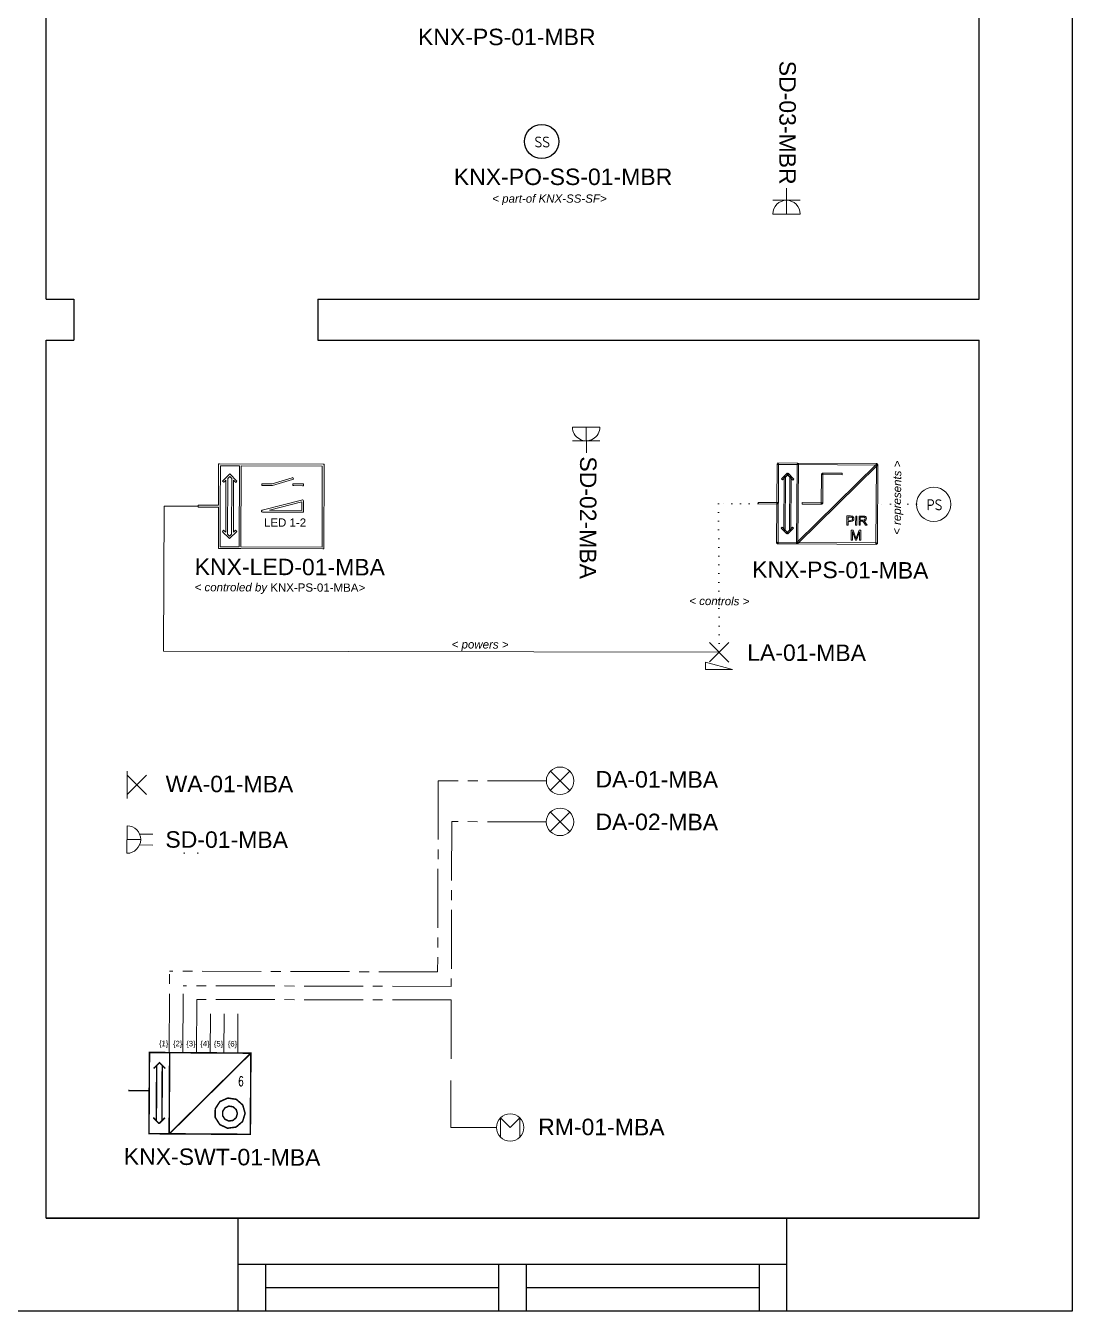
# Model space of a CAD drawing. Header units: millimetres. Extents: x 19292 to 34857, y 6929 to 26369.
# Drawn here: x 25517 to 29332, y 16329 to 21015 of the extents above; entities that cross this region are included whole.
import ezdxf
from ezdxf.enums import TextEntityAlignment as Align

# ---------------------------------------------------------------- set-up
doc = ezdxf.new("R2010")
doc.units = ezdxf.units.MM
doc.header["$LTSCALE"] = 10
doc.linetypes.add('AI-Linetype-20', pattern=[32.166085, 21.44411, -3.573992, 3.573992, -3.573992])
doc.linetypes.add('DOT2', pattern=[3.175, 0, -3.175])
for name, color, linetype in [('00-FP02-Walls', 7, 'Continuous'), ('00-FP02-Windows', 7, 'Continuous'), ('03-OG-MBR-Outlets_Schematic', 7, 'Continuous'), ('05-OG-MBA-Light_Schematic', 7, 'Continuous'), ('05-OG-MBA-Outlets_Schematic', 7, 'Continuous'), ('06-OG-MBA-Smart_Schematic', 7, 'Continuous'), ('07-OG-MBA-Misc_Schematic', 7, 'Continuous'), ('07-OG-MBR-Smart_Schematic', 7, 'Continuous')]:
    doc.layers.add(name, color=color, linetype=linetype)
doc.styles.add('ISO Proportional', font='isocp.shx')
doc.styles.add('SN0', font='ROMANS', dxfattribs={"width": 0.002083})
doc.styles.get("Standard").update_dxf_attribs({"font": 'Arial.ttf'})

msp = doc.modelspace()

# ---------------------------------------------------------------- linework, layer by layer
at = {"layer": '00-FP02-Walls', "color": 7}
for p, q in [((25592.2, 20019), (25592.2, 22389)), ((25592.2, 20019), (25692.2, 20019)), ((25692.2, 20019), (25692.2, 19869)), ((26582.2, 20019), (26582.2, 19869)), ((26582.2, 20019), (28992.2, 20019)), ((25592.2, 16669), (25592.2, 19869)), ((25592.2, 19869), (25692.2, 19869)), ((26582.2, 19869), (28992.2, 19869)), ((28992.2, 16669), (28992.2, 19869)), ((28992.2, 16669), (25592.2, 16669))]:
    msp.add_line(p, q, dxfattribs=at)
msp.add_lwpolyline([(22332.2, 26369), (23032.2, 26369), (27732.2, 26369), (29332.2, 26369), (29332.2, 25329), (29332.2, 22704), (29332.2, 19569), (29332.2, 18699), (29332.2, 16329), (27992.2, 16329), (20632.2, 16329), (19292.2, 16329), (19292.2, 26369), (20332.2, 26369)], close=True, dxfattribs=at)
for points in [[(28992.2, 20019), (28992.2, 22704), (28992.2, 25329), (28992.2, 26029), (27732.2, 26029), (25592.2, 26029)], [(25592.2, 16669), (27992.2, 16669), (28992.2, 16669), (28992.2, 18699), (28992.2, 19569), (28992.2, 19869)]]:
    msp.add_lwpolyline(points, dxfattribs=at)
at = {"layer": '00-FP02-Windows'}
for p, q in [((26292.2, 16329), (26292.2, 16669)), ((28292.2, 16669), (26292.2, 16669)), ((28292.2, 16329), (28292.2, 16669)), ((28292.2, 16499), (26292.2, 16499)), ((26392.2, 16329), (26392.2, 16499)), ((27242.2, 16329), (27242.2, 16499)), ((27342.2, 16329), (27342.2, 16499)), ((28192.2, 16329), (28192.2, 16499)), ((27242.2, 16414), (26392.2, 16414)), ((28192.2, 16414), (27342.2, 16414)), ((28292.2, 16329), (26292.2, 16329))]:
    msp.add_line(p, q, dxfattribs=at)
at = {"layer": '03-OG-MBR-Outlets_Schematic', "color": 7, "lineweight": 15}
for p, q in [((28290.5, 20329), (28290, 20423)), ((28240.5, 20379), (28340.5, 20379)), ((28240.5, 20329), (28340.5, 20329))]:
    msp.add_line(p, q, dxfattribs=at)
msp.add_arc((28290.5, 20329), 50, 0, 180, dxfattribs=at)
at = {"layer": '05-OG-MBA-Light_Schematic', "color": 7, "lineweight": 20}
for p, q in [((28009.7, 18696.1), (28080.6, 18766.6)), ((28009.9, 18766.8), (28080.4, 18695.8)), ((27995, 18695.1), (28093.9, 18668.8)), ((25887.2, 18298.5), (25886.9, 18198.5)), ((25957.8, 18283.6), (25886.9, 18213.1)), ((25887.1, 18283.8), (25957.6, 18212.9)), ((27500.5, 18298.2), (27429.6, 18227.7)), ((27429.8, 18298.5), (27500.3, 18227.5)), ((27500.4, 18148.2), (27429.4, 18077.7)), ((27429.7, 18148.5), (27500.2, 18077.5))]:
    msp.add_line(p, q, dxfattribs=at)
msp.add_lwpolyline([(28093.9, 18668.8), (27994.9, 18669.1), (27995, 18695.1)], dxfattribs=at)
for centre in [(27465.1, 18263), (27464.9, 18113)]:
    msp.add_circle(centre, 50, dxfattribs=at)
at = {"layer": '05-OG-MBA-Outlets_Schematic', "color": 7, "lineweight": 20}
for p, q in [((27610.3, 19552.4), (27510.3, 19552.2)), ((27560.3, 19552.3), (27561.1, 19458.4)), ((27610.4, 19502.4), (27510.4, 19502.2)), ((25886.5, 18098.5), (25886.2, 17998.5)), ((25936.4, 18048.3), (25886.4, 18048.5)), ((25932.2, 18068.5), (25980.9, 18068.3)), ((25932.4, 18028.9), (25980.8, 18028.7))]:
    msp.add_line(p, q, dxfattribs=at)
for centre, start, end in [((27560.3, 19552.3), 180.1328, 0.1328), ((25886.4, 18048.5), 269.815, 89.815)]:
    msp.add_arc(centre, 50, start, end, dxfattribs=at)
at = {"layer": '06-OG-MBA-Smart_Schematic', "color": 3, "linetype": 'AI-Linetype-20', "lineweight": 15}
for p, q in [((27021.1, 18263), (27018.8, 17566.1)), ((27415.1, 18263), (27021.1, 18263)), ((27070.6, 18114.1), (27068.6, 17513.2)), ((27414.9, 18113), (27070.6, 18114.1)), ((26094.7, 17996.8), (26094.7, 18001.6)), ((26144.7, 17996.6), (26144.7, 18001.3)), ((26040, 17272), (26041.9, 17569.2)), ((27018.8, 17566.1), (26041.9, 17569.2)), ((26090, 17271.7), (26091.6, 17515.9)), ((27068.6, 17513.2), (26091.6, 17515.9)), ((26140, 17271.4), (26141.3, 17465.7)), ((27068.5, 17463.8), (26141.3, 17465.7)), ((27068.5, 17463.8), (27067.7, 17220.6)), ((26190, 17271.1), (26190.9, 17413.8)), ((26240, 17270.7), (26240.9, 17413.5)), ((26290, 17270.4), (26290.9, 17413.2)), ((27067.5, 17170.6), (27067, 16999.6)), ((27067, 16999.6), (27233, 16999.1))]:
    msp.add_line(p, q, dxfattribs=at)
at = {"layer": '06-OG-MBA-Smart_Schematic', "color": 1, "linetype": 'Continuous', "lineweight": 15}
for points in [[(26020.1, 18734.9), (26021.8, 19263.7)], [(26021.8, 19263.7), (26145.6, 19263.5)], [(26019.1, 18734.9), (28045.1, 18731.3)]]:
    msp.add_lwpolyline(points, dxfattribs=at)
at = {"layer": '06-OG-MBA-Smart_Schematic', "color": 7, "linetype": 'DOT2', "lineweight": 15}
for points in [[(28186.7, 19271.9), (28042.7, 19272.9)], [(28042.7, 19272.9), (28045.1, 18731.3)], [(28764.6, 19270.9), (28619.8, 19271.8)]]:
    msp.add_lwpolyline(points, dxfattribs=at)
at = {"layer": '06-OG-MBA-Smart_Schematic', "color": 7, "linetype": 'Continuous', "lineweight": 15, "const_width": 5.48}
for points in [[(25968.4, 17272.5), (26042, 17272), (26040.1, 16976), (25966.5, 16976.5), (25968.4, 17272.5)], [(26042, 17272), (26338, 17270.1), (26336.1, 16974.1), (26040.1, 16976), (26042, 17272)], [(26338, 17270.1), (26040.9, 16976)], [(26005, 17235.5), (25983.7, 17214.5), (26005, 17235.5), (26026, 17214.2), (26005, 17235.5)], [(25994.7, 17225.3), (25993.4, 17024.1)], [(26015.1, 17225.2), (26013.8, 17024)], [(25891.6, 17133.6), (25966.7, 17133.1)], [(26317, 17050.9), (26308.4, 17081.1), (26284.9, 17101.7), (26253.9, 17106.4), (26225.3, 17093.6), (26208.2, 17067.4), (26207.9, 17036.1), (26224.7, 17009.6), (26253.1, 16996.4), (26284.1, 17000.6), (26307.9, 17020.9), (26317, 17050.9), (26317, 17050.9)], [(26288.8, 17049.6), (26284.6, 17064.4), (26273, 17074.6), (26257.7, 17076.9), (26243.6, 17070.6), (26235.2, 17057.7), (26235, 17042.3), (26243.3, 17029.2), (26257.3, 17022.7), (26272.6, 17024.8), (26284.3, 17034.8), (26288.8, 17049.6), (26288.8, 17049.6)], [(26003.5, 17013.1), (25982.5, 17035.1)], [(26024.8, 17034.9), (26003.5, 17013.1)]]:
    msp.add_lwpolyline(points, dxfattribs=at)
at = {"layer": '06-OG-MBA-Smart_Schematic', "color": 7, "lineweight": 15}
msp.add_circle((28827.1, 19270.9), 62.5, dxfattribs=at)
for points, knots in [([(26301.9, 19109.4), (26301.9, 19109.4), (26295.4, 19109.4), (26295.4, 19109.4), (26295.4, 19109.4), (26295.4, 19109.4), (26222.8, 19109.6), (26222.8, 19109.6), (26222.8, 19109.6), (26222.8, 19109.6), (26219.5, 19109.6), (26219.5, 19109.6), (26219.5, 19109.6), (26219.5, 19109.6), (26219.6, 19112.9), (26219.6, 19112.9), (26219.6, 19112.9), (26219.6, 19112.9), (26220, 19260.6), (26220, 19260.6), (26220, 19260.6), (26220, 19260.6), (26148.9, 19260.8), (26148.9, 19260.8), (26148.9, 19260.8), (26148.9, 19260.8), (26145.6, 19260.9), (26145.6, 19260.9), (26145.6, 19260.9), (26145.6, 19260.9), (26145.6, 19267.4), (26145.6, 19267.4), (26145.6, 19267.4), (26145.6, 19267.4), (26148.9, 19267.4), (26148.9, 19267.4), (26148.9, 19267.4), (26148.9, 19267.4), (26220.1, 19267.2), (26220.1, 19267.2), (26220.1, 19267.2), (26220.1, 19267.2), (26220.5, 19414.9), (26220.5, 19414.9), (26220.5, 19414.9), (26220.5, 19414.9), (26220.5, 19418.1), (26220.5, 19418.1), (26220.5, 19418.1), (26220.5, 19418.1), (26223.8, 19418.1), (26223.8, 19418.1), (26223.8, 19418.1), (26223.8, 19418.1), (26601.7, 19416.9), (26601.7, 19416.9), (26601.7, 19416.9), (26601.7, 19416.9), (26604.9, 19416.9), (26604.9, 19416.9), (26604.9, 19416.9), (26604.9, 19416.9), (26604.9, 19413.6), (26604.9, 19413.6), (26604.9, 19413.6), (26604.9, 19413.6), (26603.9, 19111.7), (26603.9, 19111.7), (26603.9, 19111.7), (26603.9, 19111.7), (26603.9, 19108.4), (26603.9, 19108.4), (26603.9, 19108.4), (26603.9, 19108.4), (26600.7, 19108.4), (26600.7, 19108.4), (26600.7, 19108.4), (26600.7, 19108.4), (26301.9, 19109.4), (26301.9, 19109.4)], [0, 0, 0, 0, 0.047619, 0.047619, 0.047619, 0.047619, 0.095238, 0.095238, 0.095238, 0.095238, 0.142857, 0.142857, 0.142857, 0.142857, 0.190476, 0.190476, 0.190476, 0.190476, 0.238095, 0.238095, 0.238095, 0.238095, 0.285714, 0.285714, 0.285714, 0.285714, 0.333333, 0.333333, 0.333333, 0.333333, 0.380952, 0.380952, 0.380952, 0.380952, 0.428571, 0.428571, 0.428571, 0.428571, 0.47619, 0.47619, 0.47619, 0.47619, 0.52381, 0.52381, 0.52381, 0.52381, 0.571429, 0.571429, 0.571429, 0.571429, 0.619048, 0.619048, 0.619048, 0.619048, 0.666667, 0.666667, 0.666667, 0.666667, 0.714286, 0.714286, 0.714286, 0.714286, 0.761905, 0.761905, 0.761905, 0.761905, 0.809524, 0.809524, 0.809524, 0.809524, 0.857143, 0.857143, 0.857143, 0.857143, 0.904762, 0.904762, 0.904762, 0.904762, 1, 1, 1, 1]), ([(26295.4, 19115.9), (26295.4, 19115.9), (26296.4, 19411.4), (26296.4, 19411.4), (26296.4, 19411.4), (26296.4, 19411.4), (26227.1, 19411.6), (26227.1, 19411.6), (26227.1, 19411.6), (26227.1, 19411.6), (26226.6, 19267.1), (26226.6, 19267.1), (26226.6, 19267.1), (26226.6, 19267.1), (26226.6, 19260.6), (26226.6, 19260.6), (26226.6, 19260.6), (26226.6, 19260.6), (26226.1, 19116.1), (26226.1, 19116.1), (26226.1, 19116.1), (26226.1, 19116.1), (26295.4, 19115.9), (26295.4, 19115.9)], [0, 0, 0, 0, 0.142857, 0.142857, 0.142857, 0.142857, 0.285714, 0.285714, 0.285714, 0.285714, 0.428571, 0.428571, 0.428571, 0.428571, 0.571429, 0.571429, 0.571429, 0.571429, 0.714286, 0.714286, 0.714286, 0.714286, 1, 1, 1, 1]), ([(26302.9, 19411.3), (26302.9, 19411.3), (26302, 19115.9), (26302, 19115.9), (26302, 19115.9), (26302, 19115.9), (26597.4, 19114.9), (26597.4, 19114.9), (26597.4, 19114.9), (26597.4, 19114.9), (26598.4, 19410.4), (26598.4, 19410.4), (26598.4, 19410.4), (26598.4, 19410.4), (26302.9, 19411.3), (26302.9, 19411.3)], [0, 0, 0, 0, 0.2, 0.2, 0.2, 0.2, 0.4, 0.4, 0.4, 0.4, 0.6, 0.6, 0.6, 0.6, 1, 1, 1, 1]), ([(26246.4, 19169), (26246.4, 19169), (26247, 19358.6), (26247, 19358.6), (26247, 19358.6), (26247, 19358.6), (26241.6, 19353.2), (26241.6, 19353.2), (26241.6, 19353.2), (26241.6, 19353.2), (26239.3, 19350.9), (26239.3, 19350.9), (26239.3, 19350.9), (26239.3, 19350.9), (26234.7, 19355.6), (26234.7, 19355.6), (26234.7, 19355.6), (26234.7, 19355.6), (26237, 19357.9), (26237, 19357.9), (26237, 19357.9), (26237, 19357.9), (26258.6, 19379.4), (26258.6, 19379.4), (26258.6, 19379.4), (26258.6, 19379.4), (26260.9, 19381.7), (26260.9, 19381.7), (26260.9, 19381.7), (26260.9, 19381.7), (26261.1, 19381.6), (26261.1, 19381.6), (26261.1, 19381.6), (26261.1, 19381.6), (26261.2, 19381.7), (26261.2, 19381.7), (26261.2, 19381.7), (26261.2, 19381.7), (26263.5, 19379.3), (26263.5, 19379.3), (26263.5, 19379.3), (26263.5, 19379.3), (26285, 19357.7), (26285, 19357.7), (26285, 19357.7), (26285, 19357.7), (26287.3, 19355.4), (26287.3, 19355.4), (26287.3, 19355.4), (26287.3, 19355.4), (26282.6, 19350.8), (26282.6, 19350.8), (26282.6, 19350.8), (26282.6, 19350.8), (26280.3, 19353.1), (26280.3, 19353.1), (26280.3, 19353.1), (26280.3, 19353.1), (26275, 19358.5), (26275, 19358.5), (26275, 19358.5), (26275, 19358.5), (26274.4, 19168.9), (26274.4, 19168.9), (26274.4, 19168.9), (26274.4, 19168.9), (26279.7, 19174.3), (26279.7, 19174.3), (26279.7, 19174.3), (26279.7, 19174.3), (26282.1, 19176.6), (26282.1, 19176.6), (26282.1, 19176.6), (26282.1, 19176.6), (26286.7, 19171.9), (26286.7, 19171.9), (26286.7, 19171.9), (26286.7, 19171.9), (26284.4, 19169.6), (26284.4, 19169.6), (26284.4, 19169.6), (26284.4, 19169.6), (26262.7, 19148.1), (26262.7, 19148.1), (26262.7, 19148.1), (26262.7, 19148.1), (26260.4, 19145.8), (26260.4, 19145.8), (26260.4, 19145.8), (26260.4, 19145.8), (26260.3, 19145.9), (26260.3, 19145.9), (26260.3, 19145.9), (26260.3, 19145.9), (26260.2, 19145.8), (26260.2, 19145.8), (26260.2, 19145.8), (26260.2, 19145.8), (26257.9, 19148.2), (26257.9, 19148.2), (26257.9, 19148.2), (26257.9, 19148.2), (26236.4, 19169.8), (26236.4, 19169.8), (26236.4, 19169.8), (26236.4, 19169.8), (26234.1, 19172.1), (26234.1, 19172.1), (26234.1, 19172.1), (26234.1, 19172.1), (26238.7, 19176.7), (26238.7, 19176.7), (26238.7, 19176.7), (26238.7, 19176.7), (26241, 19174.4), (26241, 19174.4), (26241, 19174.4), (26241, 19174.4), (26246.4, 19169), (26246.4, 19169)], [0, 0, 0, 0, 0.032258, 0.032258, 0.032258, 0.032258, 0.064516, 0.064516, 0.064516, 0.064516, 0.096774, 0.096774, 0.096774, 0.096774, 0.129032, 0.129032, 0.129032, 0.129032, 0.16129, 0.16129, 0.16129, 0.16129, 0.193548, 0.193548, 0.193548, 0.193548, 0.225806, 0.225806, 0.225806, 0.225806, 0.258065, 0.258065, 0.258065, 0.258065, 0.290323, 0.290323, 0.290323, 0.290323, 0.322581, 0.322581, 0.322581, 0.322581, 0.354839, 0.354839, 0.354839, 0.354839, 0.387097, 0.387097, 0.387097, 0.387097, 0.419355, 0.419355, 0.419355, 0.419355, 0.451613, 0.451613, 0.451613, 0.451613, 0.483871, 0.483871, 0.483871, 0.483871, 0.516129, 0.516129, 0.516129, 0.516129, 0.548387, 0.548387, 0.548387, 0.548387, 0.580645, 0.580645, 0.580645, 0.580645, 0.612903, 0.612903, 0.612903, 0.612903, 0.645161, 0.645161, 0.645161, 0.645161, 0.677419, 0.677419, 0.677419, 0.677419, 0.709677, 0.709677, 0.709677, 0.709677, 0.741935, 0.741935, 0.741935, 0.741935, 0.774194, 0.774194, 0.774194, 0.774194, 0.806452, 0.806452, 0.806452, 0.806452, 0.83871, 0.83871, 0.83871, 0.83871, 0.870968, 0.870968, 0.870968, 0.870968, 0.903226, 0.903226, 0.903226, 0.903226, 0.935484, 0.935484, 0.935484, 0.935484, 1, 1, 1, 1]), ([(26253.5, 19365.1), (26253.5, 19365.1), (26253.5, 19362.5), (26253.5, 19362.5), (26253.5, 19362.5), (26253.5, 19362.5), (26252.9, 19163.6), (26252.9, 19163.6), (26252.9, 19163.6), (26252.9, 19163.6), (26252.9, 19162.5), (26252.9, 19162.5), (26252.9, 19162.5), (26252.9, 19162.5), (26260.3, 19155), (26260.3, 19155), (26260.3, 19155), (26260.3, 19155), (26267.8, 19162.4), (26267.8, 19162.4), (26267.8, 19162.4), (26267.8, 19162.4), (26267.8, 19163.5), (26267.8, 19163.5), (26267.8, 19163.5), (26267.8, 19163.5), (26268.5, 19362.4), (26268.5, 19362.4), (26268.5, 19362.4), (26268.5, 19362.4), (26268.5, 19365), (26268.5, 19365), (26268.5, 19365), (26268.5, 19365), (26261, 19372.5), (26261, 19372.5), (26261, 19372.5), (26261, 19372.5), (26253.5, 19365.1), (26253.5, 19365.1)], [0, 0, 0, 0, 0.090909, 0.090909, 0.090909, 0.090909, 0.181818, 0.181818, 0.181818, 0.181818, 0.272727, 0.272727, 0.272727, 0.272727, 0.363636, 0.363636, 0.363636, 0.363636, 0.454545, 0.454545, 0.454545, 0.454545, 0.545455, 0.545455, 0.545455, 0.545455, 0.636364, 0.636364, 0.636364, 0.636364, 0.727273, 0.727273, 0.727273, 0.727273, 0.818182, 0.818182, 0.818182, 0.818182, 1, 1, 1, 1]), ([(26380.9, 19339.2), (26380.9, 19339.2), (26377.6, 19339.2), (26377.6, 19339.2), (26377.6, 19339.2), (26377.6, 19339.2), (26377.7, 19345.8), (26377.7, 19345.8), (26377.7, 19345.8), (26377.7, 19345.8), (26380.9, 19345.7), (26380.9, 19345.7), (26380.9, 19345.7), (26380.9, 19345.7), (26416, 19345.6), (26416, 19345.6), (26416, 19345.6), (26416, 19345.6), (26488.2, 19367.2), (26488.2, 19367.2), (26488.2, 19367.2), (26488.2, 19367.2), (26491.3, 19368.2), (26491.3, 19368.2), (26491.3, 19368.2), (26491.3, 19368.2), (26493.2, 19361.9), (26493.2, 19361.9), (26493.2, 19361.9), (26493.2, 19361.9), (26490.1, 19361), (26490.1, 19361), (26490.1, 19361), (26490.1, 19361), (26417.4, 19339.2), (26417.4, 19339.2), (26417.4, 19339.2), (26417.4, 19339.2), (26416.9, 19339.1), (26416.9, 19339.1), (26416.9, 19339.1), (26416.9, 19339.1), (26416.5, 19339.1), (26416.5, 19339.1), (26416.5, 19339.1), (26416.5, 19339.1), (26380.9, 19339.2), (26380.9, 19339.2)], [0, 0, 0, 0, 0.076923, 0.076923, 0.076923, 0.076923, 0.153846, 0.153846, 0.153846, 0.153846, 0.230769, 0.230769, 0.230769, 0.230769, 0.307692, 0.307692, 0.307692, 0.307692, 0.384615, 0.384615, 0.384615, 0.384615, 0.461538, 0.461538, 0.461538, 0.461538, 0.538462, 0.538462, 0.538462, 0.538462, 0.615385, 0.615385, 0.615385, 0.615385, 0.692308, 0.692308, 0.692308, 0.692308, 0.769231, 0.769231, 0.769231, 0.769231, 0.846154, 0.846154, 0.846154, 0.846154, 1, 1, 1, 1]), ([(26494, 19338.8), (26494, 19338.8), (26490.7, 19338.9), (26490.7, 19338.9), (26490.7, 19338.9), (26490.7, 19338.9), (26490.7, 19345.4), (26490.7, 19345.4), (26490.7, 19345.4), (26490.7, 19345.4), (26494, 19345.4), (26494, 19345.4), (26494, 19345.4), (26494, 19345.4), (26526.8, 19345.3), (26526.8, 19345.3), (26526.8, 19345.3), (26526.8, 19345.3), (26530, 19345.3), (26530, 19345.3), (26530, 19345.3), (26530, 19345.3), (26530, 19338.7), (26530, 19338.7), (26530, 19338.7), (26530, 19338.7), (26526.7, 19338.7), (26526.7, 19338.7), (26526.7, 19338.7), (26526.7, 19338.7), (26494, 19338.8), (26494, 19338.8)], [0, 0, 0, 0, 0.111111, 0.111111, 0.111111, 0.111111, 0.222222, 0.222222, 0.222222, 0.222222, 0.333333, 0.333333, 0.333333, 0.333333, 0.444444, 0.444444, 0.444444, 0.444444, 0.555556, 0.555556, 0.555556, 0.555556, 0.666667, 0.666667, 0.666667, 0.666667, 0.777778, 0.777778, 0.777778, 0.777778, 1, 1, 1, 1]), ([(26523.1, 19286.2), (26523.1, 19286.2), (26525.1, 19286.7), (26525.1, 19286.7), (26525.1, 19286.7), (26525.5, 19286.9), (26526, 19287.1), (26526.6, 19287.1), (26526.6, 19287.1), (26528.4, 19287), (26529.8, 19285.6), (26529.8, 19283.8), (26529.8, 19283.8), (26529.8, 19283.8), (26529.7, 19248.4), (26529.7, 19248.4), (26529.7, 19248.4), (26529.7, 19248.4), (26529.7, 19241.9), (26529.7, 19241.9), (26529.7, 19241.9), (26529.7, 19241.9), (26526.4, 19241.9), (26526.4, 19241.9), (26526.4, 19241.9), (26526.4, 19241.9), (26380.1, 19242.3), (26380.1, 19242.3), (26380.1, 19242.3), (26380.1, 19242.3), (26380.1, 19242.3), (26380.1, 19242.3), (26380.1, 19242.3), (26378.6, 19242.3), (26377.3, 19243.3), (26376.9, 19244.8), (26376.9, 19244.8), (26376.5, 19246.5), (26377.5, 19248.3), (26379.3, 19248.8), (26379.3, 19248.8), (26379.3, 19248.8), (26523.1, 19286.2), (26523.1, 19286.2)], [0, 0, 0, 0, 0.083333, 0.083333, 0.083333, 0.083333, 0.166667, 0.166667, 0.166667, 0.166667, 0.25, 0.25, 0.25, 0.25, 0.333333, 0.333333, 0.333333, 0.333333, 0.416667, 0.416667, 0.416667, 0.416667, 0.5, 0.5, 0.5, 0.5, 0.583333, 0.583333, 0.583333, 0.583333, 0.666667, 0.666667, 0.666667, 0.666667, 0.75, 0.75, 0.75, 0.75, 0.833333, 0.833333, 0.833333, 0.833333, 1, 1, 1, 1]), ([(26523.3, 19279.5), (26523.3, 19279.5), (26405.3, 19248.8), (26405.3, 19248.8), (26405.3, 19248.8), (26405.3, 19248.8), (26523.2, 19248.4), (26523.2, 19248.4), (26523.2, 19248.4), (26523.2, 19248.4), (26523.3, 19279.5), (26523.3, 19279.5)], [0, 0, 0, 0, 0.25, 0.25, 0.25, 0.25, 0.5, 0.5, 0.5, 0.5, 1, 1, 1, 1])]:
    msp.add_open_spline(points, degree=3, knots=knots, dxfattribs=at)
at = {"layer": '06-OG-MBA-Smart_Schematic', "color": 7, "linetype": 'Continuous', "lineweight": 15}
for points, knots in [([(28259.6, 19129.5), (28259.6, 19129.5), (28254.2, 19129.6), (28254.2, 19129.6), (28254.2, 19129.6), (28254.2, 19129.6), (28256.1, 19418.8), (28256.1, 19418.8), (28256.1, 19418.8), (28256.1, 19418.8), (28261.5, 19418.8), (28261.5, 19418.8), (28261.5, 19418.8), (28261.5, 19418.8), (28259.6, 19129.5), (28259.6, 19129.5)], [0, 0, 0, 0, 0.2, 0.2, 0.2, 0.2, 0.4, 0.4, 0.4, 0.4, 0.6, 0.6, 0.6, 0.6, 1, 1, 1, 1]), ([(28258.8, 19416.1), (28258.8, 19416.1), (28258.8, 19421.5), (28258.8, 19421.5), (28258.8, 19421.5), (28258.8, 19421.5), (28331.5, 19421), (28331.5, 19421), (28331.5, 19421), (28331.5, 19421), (28331.5, 19415.7), (28331.5, 19415.7), (28331.5, 19415.7), (28331.5, 19415.7), (28258.8, 19416.1), (28258.8, 19416.1)], [0, 0, 0, 0, 0.2, 0.2, 0.2, 0.2, 0.4, 0.4, 0.4, 0.4, 0.6, 0.6, 0.6, 0.6, 1, 1, 1, 1]), ([(28332.3, 19129), (28332.3, 19129), (28326.9, 19129.1), (28326.9, 19129.1), (28326.9, 19129.1), (28326.9, 19129.1), (28328.8, 19418.3), (28328.8, 19418.3), (28328.8, 19418.3), (28328.8, 19418.3), (28334.2, 19418.3), (28334.2, 19418.3), (28334.2, 19418.3), (28334.2, 19418.3), (28332.3, 19129), (28332.3, 19129)], [0, 0, 0, 0, 0.2, 0.2, 0.2, 0.2, 0.4, 0.4, 0.4, 0.4, 0.6, 0.6, 0.6, 0.6, 1, 1, 1, 1]), ([(28328.8, 19418.3), (28328.8, 19418.3), (28334.2, 19418.3), (28334.2, 19418.3), (28334.2, 19418.3), (28334.2, 19418.3), (28332.3, 19129), (28332.3, 19129), (28332.3, 19129), (28332.3, 19129), (28326.9, 19129.1), (28326.9, 19129.1), (28326.9, 19129.1), (28326.9, 19129.1), (28328.8, 19418.3), (28328.8, 19418.3)], [0, 0, 0, 0, 0.2, 0.2, 0.2, 0.2, 0.4, 0.4, 0.4, 0.4, 0.6, 0.6, 0.6, 0.6, 1, 1, 1, 1]), ([(28618.1, 19417.6), (28618.1, 19417.6), (28621.9, 19413.8), (28621.9, 19413.8), (28621.9, 19413.8), (28621.9, 19413.8), (28333.1, 19129.4), (28333.1, 19129.4), (28333.1, 19129.4), (28333.1, 19129.4), (28329.3, 19133.3), (28329.3, 19133.3), (28329.3, 19133.3), (28329.3, 19133.3), (28618.1, 19417.6), (28618.1, 19417.6)], [0, 0, 0, 0, 0.2, 0.2, 0.2, 0.2, 0.4, 0.4, 0.4, 0.4, 0.6, 0.6, 0.6, 0.6, 1, 1, 1, 1]), ([(28331.5, 19415.7), (28331.5, 19415.7), (28331.5, 19421), (28331.5, 19421), (28331.5, 19421), (28331.5, 19421), (28620.8, 19419.1), (28620.8, 19419.1), (28620.8, 19419.1), (28620.8, 19419.1), (28620.7, 19413.8), (28620.7, 19413.8), (28620.7, 19413.8), (28620.7, 19413.8), (28331.5, 19415.7), (28331.5, 19415.7)], [0, 0, 0, 0, 0.2, 0.2, 0.2, 0.2, 0.4, 0.4, 0.4, 0.4, 0.6, 0.6, 0.6, 0.6, 1, 1, 1, 1]), ([(28618.1, 19416.5), (28618.1, 19416.5), (28623.4, 19416.4), (28623.4, 19416.4), (28623.4, 19416.4), (28623.4, 19416.4), (28621.6, 19127.2), (28621.6, 19127.2), (28621.6, 19127.2), (28621.6, 19127.2), (28616.2, 19127.2), (28616.2, 19127.2), (28616.2, 19127.2), (28616.2, 19127.2), (28618.1, 19416.5), (28618.1, 19416.5)], [0, 0, 0, 0, 0.2, 0.2, 0.2, 0.2, 0.4, 0.4, 0.4, 0.4, 0.6, 0.6, 0.6, 0.6, 1, 1, 1, 1]), ([(28275.6, 19359.4), (28275.6, 19359.4), (28271.8, 19363.2), (28271.8, 19363.2), (28271.8, 19363.2), (28271.8, 19363.2), (28292.6, 19384.5), (28292.6, 19384.5), (28292.6, 19384.5), (28292.6, 19384.5), (28296.4, 19380.7), (28296.4, 19380.7), (28296.4, 19380.7), (28296.4, 19380.7), (28275.6, 19359.4), (28275.6, 19359.4)], [0, 0, 0, 0, 0.2, 0.2, 0.2, 0.2, 0.4, 0.4, 0.4, 0.4, 0.6, 0.6, 0.6, 0.6, 1, 1, 1, 1]), ([(28292.6, 19383.7), (28292.6, 19383.7), (28296.4, 19379.9), (28296.4, 19379.9), (28296.4, 19379.9), (28296.4, 19379.9), (28275.6, 19359.4), (28275.6, 19359.4), (28275.6, 19359.4), (28275.6, 19359.4), (28271.8, 19363.2), (28271.8, 19363.2), (28271.8, 19363.2), (28271.8, 19363.2), (28292.6, 19383.7), (28292.6, 19383.7)], [0, 0, 0, 0, 0.2, 0.2, 0.2, 0.2, 0.4, 0.4, 0.4, 0.4, 0.6, 0.6, 0.6, 0.6, 1, 1, 1, 1]), ([(28281.8, 19372), (28281.8, 19372), (28287.2, 19371.9), (28287.2, 19371.9), (28287.2, 19371.9), (28287.2, 19371.9), (28285.9, 19175.3), (28285.9, 19175.3), (28285.9, 19175.3), (28285.9, 19175.3), (28280.6, 19175.3), (28280.6, 19175.3), (28280.6, 19175.3), (28280.6, 19175.3), (28281.8, 19372), (28281.8, 19372)], [0, 0, 0, 0, 0.2, 0.2, 0.2, 0.2, 0.4, 0.4, 0.4, 0.4, 0.6, 0.6, 0.6, 0.6, 1, 1, 1, 1]), ([(28292.6, 19380.7), (28292.6, 19380.7), (28296.4, 19384.5), (28296.4, 19384.5), (28296.4, 19384.5), (28296.4, 19384.5), (28317.7, 19362.9), (28317.7, 19362.9), (28317.7, 19362.9), (28317.7, 19362.9), (28313.9, 19359.2), (28313.9, 19359.2), (28313.9, 19359.2), (28313.9, 19359.2), (28292.6, 19380.7), (28292.6, 19380.7)], [0, 0, 0, 0, 0.2, 0.2, 0.2, 0.2, 0.4, 0.4, 0.4, 0.4, 0.6, 0.6, 0.6, 0.6, 1, 1, 1, 1]), ([(28317.7, 19363), (28317.7, 19363), (28313.9, 19359.1), (28313.9, 19359.1), (28313.9, 19359.1), (28313.9, 19359.1), (28292.7, 19379.9), (28292.7, 19379.9), (28292.7, 19379.9), (28292.7, 19379.9), (28296.4, 19383.8), (28296.4, 19383.8), (28296.4, 19383.8), (28296.4, 19383.8), (28317.7, 19363), (28317.7, 19363)], [0, 0, 0, 0, 0.2, 0.2, 0.2, 0.2, 0.4, 0.4, 0.4, 0.4, 0.6, 0.6, 0.6, 0.6, 1, 1, 1, 1]), ([(28302.5, 19371.8), (28302.5, 19371.8), (28307.9, 19371.8), (28307.9, 19371.8), (28307.9, 19371.8), (28307.9, 19371.8), (28306.6, 19175.1), (28306.6, 19175.1), (28306.6, 19175.1), (28306.6, 19175.1), (28301.2, 19175.2), (28301.2, 19175.2), (28301.2, 19175.2), (28301.2, 19175.2), (28302.5, 19371.8), (28302.5, 19371.8)], [0, 0, 0, 0, 0.2, 0.2, 0.2, 0.2, 0.4, 0.4, 0.4, 0.4, 0.6, 0.6, 0.6, 0.6, 1, 1, 1, 1]), ([(28422.8, 19273.9), (28422.8, 19273.9), (28417.4, 19273.9), (28417.4, 19273.9), (28417.4, 19273.9), (28417.4, 19273.9), (28418.1, 19381.8), (28418.1, 19381.8), (28418.1, 19381.8), (28418.1, 19381.8), (28423.5, 19381.8), (28423.5, 19381.8), (28423.5, 19381.8), (28423.5, 19381.8), (28422.8, 19273.9), (28422.8, 19273.9)], [0, 0, 0, 0, 0.2, 0.2, 0.2, 0.2, 0.4, 0.4, 0.4, 0.4, 0.6, 0.6, 0.6, 0.6, 1, 1, 1, 1]), ([(28420.8, 19379.1), (28420.8, 19379.1), (28420.8, 19384.5), (28420.8, 19384.5), (28420.8, 19384.5), (28420.8, 19384.5), (28493.5, 19384), (28493.5, 19384), (28493.5, 19384), (28493.5, 19384), (28493.5, 19378.6), (28493.5, 19378.6), (28493.5, 19378.6), (28493.5, 19378.6), (28420.8, 19379.1), (28420.8, 19379.1)], [0, 0, 0, 0, 0.2, 0.2, 0.2, 0.2, 0.4, 0.4, 0.4, 0.4, 0.6, 0.6, 0.6, 0.6, 1, 1, 1, 1]), ([(28186.7, 19271.9), (28186.7, 19271.9), (28186.7, 19277.3), (28186.7, 19277.3), (28186.7, 19277.3), (28186.7, 19277.3), (28258.6, 19276.8), (28258.6, 19276.8), (28258.6, 19276.8), (28258.6, 19276.8), (28258.6, 19271.5), (28258.6, 19271.5), (28258.6, 19271.5), (28258.6, 19271.5), (28186.7, 19271.9), (28186.7, 19271.9)], [0, 0, 0, 0, 0.2, 0.2, 0.2, 0.2, 0.4, 0.4, 0.4, 0.4, 0.6, 0.6, 0.6, 0.6, 1, 1, 1, 1]), ([(28348.2, 19271.7), (28348.2, 19271.7), (28348.2, 19277), (28348.2, 19277), (28348.2, 19277), (28348.2, 19277), (28420.1, 19276.6), (28420.1, 19276.6), (28420.1, 19276.6), (28420.1, 19276.6), (28420.1, 19271.2), (28420.1, 19271.2), (28420.1, 19271.2), (28420.1, 19271.2), (28348.2, 19271.7), (28348.2, 19271.7)], [0, 0, 0, 0, 0.2, 0.2, 0.2, 0.2, 0.4, 0.4, 0.4, 0.4, 0.6, 0.6, 0.6, 0.6, 1, 1, 1, 1]), ([(28510.5, 19194.9), (28510.5, 19194.9), (28510.7, 19228.3), (28510.7, 19228.3), (28510.7, 19228.3), (28510.7, 19228.3), (28523.4, 19228.3), (28523.4, 19228.3), (28523.4, 19228.3), (28525.6, 19228.2), (28527.3, 19228.1), (28528.4, 19227.9), (28528.4, 19227.9), (28530.1, 19227.6), (28531.5, 19227.1), (28532.6, 19226.3), (28532.6, 19226.3), (28533.7, 19225.5), (28534.6, 19224.4), (28535.2, 19223.1), (28535.2, 19223.1), (28535.9, 19221.7), (28536.2, 19220.2), (28536.2, 19218.5), (28536.2, 19218.5), (28536.2, 19215.6), (28535.3, 19213.2), (28533.5, 19211.3), (28533.5, 19211.3), (28531.6, 19209.3), (28528.3, 19208.4), (28523.6, 19208.4), (28523.6, 19208.4), (28523.6, 19208.4), (28515, 19208.4), (28515, 19208.4), (28515, 19208.4), (28515, 19208.4), (28514.9, 19194.8), (28514.9, 19194.8), (28514.9, 19194.8), (28514.9, 19194.8), (28510.5, 19194.9), (28510.5, 19194.9)], [0, 0, 0, 0, 0.083333, 0.083333, 0.083333, 0.083333, 0.166667, 0.166667, 0.166667, 0.166667, 0.25, 0.25, 0.25, 0.25, 0.333333, 0.333333, 0.333333, 0.333333, 0.416667, 0.416667, 0.416667, 0.416667, 0.5, 0.5, 0.5, 0.5, 0.583333, 0.583333, 0.583333, 0.583333, 0.666667, 0.666667, 0.666667, 0.666667, 0.75, 0.75, 0.75, 0.75, 0.833333, 0.833333, 0.833333, 0.833333, 1, 1, 1, 1]), ([(28515.1, 19212.4), (28515.1, 19212.4), (28523.7, 19212.3), (28523.7, 19212.3), (28523.7, 19212.3), (28526.6, 19212.3), (28528.6, 19212.8), (28529.8, 19213.9), (28529.8, 19213.9), (28531, 19215), (28531.6, 19216.4), (28531.6, 19218.4), (28531.6, 19218.4), (28531.7, 19219.8), (28531.3, 19221), (28530.6, 19222), (28530.6, 19222), (28529.9, 19223), (28529, 19223.7), (28527.8, 19224), (28527.8, 19224), (28527.1, 19224.2), (28525.7, 19224.3), (28523.7, 19224.3), (28523.7, 19224.3), (28523.7, 19224.3), (28515.1, 19224.4), (28515.1, 19224.4), (28515.1, 19224.4), (28515.1, 19224.4), (28515.1, 19212.4), (28515.1, 19212.4)], [0, 0, 0, 0, 0.111111, 0.111111, 0.111111, 0.111111, 0.222222, 0.222222, 0.222222, 0.222222, 0.333333, 0.333333, 0.333333, 0.333333, 0.444444, 0.444444, 0.444444, 0.444444, 0.555556, 0.555556, 0.555556, 0.555556, 0.666667, 0.666667, 0.666667, 0.666667, 0.777778, 0.777778, 0.777778, 0.777778, 1, 1, 1, 1]), ([(28542.5, 19194.7), (28542.5, 19194.7), (28542.7, 19228.1), (28542.7, 19228.1), (28542.7, 19228.1), (28542.7, 19228.1), (28547.1, 19228.1), (28547.1, 19228.1), (28547.1, 19228.1), (28547.1, 19228.1), (28546.9, 19194.6), (28546.9, 19194.6), (28546.9, 19194.6), (28546.9, 19194.6), (28542.5, 19194.7), (28542.5, 19194.7)], [0, 0, 0, 0, 0.2, 0.2, 0.2, 0.2, 0.4, 0.4, 0.4, 0.4, 0.6, 0.6, 0.6, 0.6, 1, 1, 1, 1]), ([(28554.8, 19194.6), (28554.8, 19194.6), (28555, 19228), (28555, 19228), (28555, 19228), (28555, 19228), (28569.8, 19228), (28569.8, 19228), (28569.8, 19228), (28572.8, 19227.9), (28575.1, 19227.6), (28576.6, 19227), (28576.6, 19227), (28578.2, 19226.4), (28579.4, 19225.3), (28580.3, 19223.8), (28580.3, 19223.8), (28581.2, 19222.3), (28581.7, 19220.6), (28581.7, 19218.7), (28581.7, 19218.7), (28581.7, 19216.4), (28580.9, 19214.4), (28579.3, 19212.8), (28579.3, 19212.8), (28577.8, 19211.1), (28575.4, 19210.1), (28572.2, 19209.7), (28572.2, 19209.7), (28573.4, 19209.1), (28574.3, 19208.6), (28574.9, 19208), (28574.9, 19208), (28576.1, 19206.8), (28577.4, 19205.3), (28578.5, 19203.5), (28578.5, 19203.5), (28578.5, 19203.5), (28584.3, 19194.4), (28584.3, 19194.4), (28584.3, 19194.4), (28584.3, 19194.4), (28578.7, 19194.4), (28578.7, 19194.4), (28578.7, 19194.4), (28578.7, 19194.4), (28574.3, 19201.4), (28574.3, 19201.4), (28574.3, 19201.4), (28573, 19203.4), (28572, 19205), (28571.1, 19206), (28571.1, 19206), (28570.3, 19207.1), (28569.6, 19207.9), (28568.9, 19208.3), (28568.9, 19208.3), (28568.3, 19208.7), (28567.6, 19209), (28566.9, 19209.2), (28566.9, 19209.2), (28566.4, 19209.3), (28565.6, 19209.4), (28564.4, 19209.4), (28564.4, 19209.4), (28564.4, 19209.4), (28559.3, 19209.4), (28559.3, 19209.4), (28559.3, 19209.4), (28559.3, 19209.4), (28559.2, 19194.5), (28559.2, 19194.5), (28559.2, 19194.5), (28559.2, 19194.5), (28554.8, 19194.6), (28554.8, 19194.6)], [0, 0, 0, 0, 0.05, 0.05, 0.05, 0.05, 0.1, 0.1, 0.1, 0.1, 0.15, 0.15, 0.15, 0.15, 0.2, 0.2, 0.2, 0.2, 0.25, 0.25, 0.25, 0.25, 0.3, 0.3, 0.3, 0.3, 0.35, 0.35, 0.35, 0.35, 0.4, 0.4, 0.4, 0.4, 0.45, 0.45, 0.45, 0.45, 0.5, 0.5, 0.5, 0.5, 0.55, 0.55, 0.55, 0.55, 0.6, 0.6, 0.6, 0.6, 0.65, 0.65, 0.65, 0.65, 0.7, 0.7, 0.7, 0.7, 0.75, 0.75, 0.75, 0.75, 0.8, 0.8, 0.8, 0.8, 0.85, 0.85, 0.85, 0.85, 0.9, 0.9, 0.9, 0.9, 1, 1, 1, 1]), ([(28559.3, 19213.2), (28559.3, 19213.2), (28568.8, 19213.2), (28568.8, 19213.2), (28568.8, 19213.2), (28570.9, 19213.2), (28572.5, 19213.4), (28573.6, 19213.8), (28573.6, 19213.8), (28574.7, 19214.2), (28575.6, 19214.9), (28576.2, 19215.8), (28576.2, 19215.8), (28576.8, 19216.7), (28577.1, 19217.7), (28577.1, 19218.8), (28577.1, 19218.8), (28577.1, 19220.4), (28576.6, 19221.7), (28575.4, 19222.7), (28575.4, 19222.7), (28574.3, 19223.7), (28572.5, 19224.2), (28570, 19224.3), (28570, 19224.3), (28570, 19224.3), (28559.4, 19224.3), (28559.4, 19224.3), (28559.4, 19224.3), (28559.4, 19224.3), (28559.3, 19213.2), (28559.3, 19213.2)], [0, 0, 0, 0, 0.111111, 0.111111, 0.111111, 0.111111, 0.222222, 0.222222, 0.222222, 0.222222, 0.333333, 0.333333, 0.333333, 0.333333, 0.444444, 0.444444, 0.444444, 0.444444, 0.555556, 0.555556, 0.555556, 0.555556, 0.666667, 0.666667, 0.666667, 0.666667, 0.777778, 0.777778, 0.777778, 0.777778, 1, 1, 1, 1]), ([(28295, 19167.2), (28295, 19167.2), (28291.2, 19163.4), (28291.2, 19163.4), (28291.2, 19163.4), (28291.2, 19163.4), (28270.7, 19184.2), (28270.7, 19184.2), (28270.7, 19184.2), (28270.7, 19184.2), (28274.5, 19187.9), (28274.5, 19187.9), (28274.5, 19187.9), (28274.5, 19187.9), (28295, 19167.2), (28295, 19167.2)], [0, 0, 0, 0, 0.2, 0.2, 0.2, 0.2, 0.4, 0.4, 0.4, 0.4, 0.6, 0.6, 0.6, 0.6, 1, 1, 1, 1]), ([(28312.8, 19187.7), (28312.8, 19187.7), (28316.5, 19183.9), (28316.5, 19183.9), (28316.5, 19183.9), (28316.5, 19183.9), (28295, 19163.3), (28295, 19163.3), (28295, 19163.3), (28295, 19163.3), (28291.3, 19167.2), (28291.3, 19167.2), (28291.3, 19167.2), (28291.3, 19167.2), (28312.8, 19187.7), (28312.8, 19187.7)], [0, 0, 0, 0, 0.2, 0.2, 0.2, 0.2, 0.4, 0.4, 0.4, 0.4, 0.6, 0.6, 0.6, 0.6, 1, 1, 1, 1]), ([(28526.4, 19140.3), (28526.4, 19140.3), (28526.6, 19176.7), (28526.6, 19176.7), (28526.6, 19176.7), (28526.6, 19176.7), (28533.9, 19176.7), (28533.9, 19176.7), (28533.9, 19176.7), (28533.9, 19176.7), (28542.3, 19150.8), (28542.3, 19150.8), (28542.3, 19150.8), (28543.1, 19148.4), (28543.7, 19146.6), (28544, 19145.4), (28544, 19145.4), (28544.5, 19146.7), (28545.1, 19148.7), (28546, 19151.3), (28546, 19151.3), (28546, 19151.3), (28555, 19176.6), (28555, 19176.6), (28555, 19176.6), (28555, 19176.6), (28561.4, 19176.5), (28561.4, 19176.5), (28561.4, 19176.5), (28561.4, 19176.5), (28561.2, 19140.1), (28561.2, 19140.1), (28561.2, 19140.1), (28561.2, 19140.1), (28556.6, 19140.1), (28556.6, 19140.1), (28556.6, 19140.1), (28556.6, 19140.1), (28556.7, 19170.6), (28556.7, 19170.6), (28556.7, 19170.6), (28556.7, 19170.6), (28545.9, 19140.2), (28545.9, 19140.2), (28545.9, 19140.2), (28545.9, 19140.2), (28541.6, 19140.2), (28541.6, 19140.2), (28541.6, 19140.2), (28541.6, 19140.2), (28531.2, 19171.3), (28531.2, 19171.3), (28531.2, 19171.3), (28531.2, 19171.3), (28531, 19140.3), (28531, 19140.3), (28531, 19140.3), (28531, 19140.3), (28526.4, 19140.3), (28526.4, 19140.3)], [0, 0, 0, 0, 0.0625, 0.0625, 0.0625, 0.0625, 0.125, 0.125, 0.125, 0.125, 0.1875, 0.1875, 0.1875, 0.1875, 0.25, 0.25, 0.25, 0.25, 0.3125, 0.3125, 0.3125, 0.3125, 0.375, 0.375, 0.375, 0.375, 0.4375, 0.4375, 0.4375, 0.4375, 0.5, 0.5, 0.5, 0.5, 0.5625, 0.5625, 0.5625, 0.5625, 0.625, 0.625, 0.625, 0.625, 0.6875, 0.6875, 0.6875, 0.6875, 0.75, 0.75, 0.75, 0.75, 0.8125, 0.8125, 0.8125, 0.8125, 0.875, 0.875, 0.875, 0.875, 1, 1, 1, 1]), ([(28329.6, 19131.7), (28329.6, 19131.7), (28329.6, 19126.4), (28329.6, 19126.4), (28329.6, 19126.4), (28329.6, 19126.4), (28256.9, 19126.9), (28256.9, 19126.9), (28256.9, 19126.9), (28256.9, 19126.9), (28256.9, 19132.2), (28256.9, 19132.2), (28256.9, 19132.2), (28256.9, 19132.2), (28329.6, 19131.7), (28329.6, 19131.7)], [0, 0, 0, 0, 0.2, 0.2, 0.2, 0.2, 0.4, 0.4, 0.4, 0.4, 0.6, 0.6, 0.6, 0.6, 1, 1, 1, 1]), ([(28618.9, 19129.9), (28618.9, 19129.9), (28618.9, 19124.5), (28618.9, 19124.5), (28618.9, 19124.5), (28618.9, 19124.5), (28329.6, 19126.4), (28329.6, 19126.4), (28329.6, 19126.4), (28329.6, 19126.4), (28329.6, 19131.7), (28329.6, 19131.7), (28329.6, 19131.7), (28329.6, 19131.7), (28618.9, 19129.9), (28618.9, 19129.9)], [0, 0, 0, 0, 0.2, 0.2, 0.2, 0.2, 0.4, 0.4, 0.4, 0.4, 0.6, 0.6, 0.6, 0.6, 1, 1, 1, 1])]:
    msp.add_open_spline(points, degree=3, knots=knots, dxfattribs=at)
at = {"layer": '07-OG-MBA-Misc_Schematic', "color": 7, "lineweight": 15}
for p, q in [((27247.7, 17034.4), (27247.5, 16963.7)), ((27283, 16998.9), (27247.7, 17034.4)), ((27318.5, 17034.2), (27283, 16998.9)), ((27318.5, 17034.2), (27318.2, 16963.5))]:
    msp.add_line(p, q, dxfattribs=at)
msp.add_circle((27283, 16998.9), 50, dxfattribs=at)
at = {"layer": '07-OG-MBR-Smart_Schematic', "color": 7}
msp.add_circle((27398, 20593.4), 62.5, dxfattribs=at)

# ---------------------------------------------------------------- texts
at = {"layer": '03-OG-MBR-Outlets_Schematic', "color": 7, "insert": (28324.5, 20887.8), "char_height": 60, "attachment_point": 1, "rotation": 270}
msp.add_mtext_dynamic_manual_height_columns('SD-03-MBR', width=466, gutter_width=12.5, heights=[0], dxfattribs=at)
at = {"layer": '05-OG-MBA-Light_Schematic', "color": 7, "char_height": 60, "attachment_point": 1, "rotation": 359.815}
for s, insert in [('LA-01-MBA', (28147.3, 18760.5)), ('WA-01-MBA', (26027.2, 18282)), ('DA-01-MBA', (27594.3, 18298.7)), ('DA-02-MBA', (27594.3, 18143.7))]:
    msp.add_mtext_dynamic_manual_height_columns(s, width=466, gutter_width=12.5, heights=[0], dxfattribs=dict(at, insert=insert))
at = {"layer": '05-OG-MBA-Outlets_Schematic', "color": 7, "char_height": 60, "attachment_point": 1}
for s, insert, rotation in [('SD-02-MBA', (27598, 19445.5), 269.815), ('SD-01-MBA', (26026.5, 18079.1), 359.815)]:
    msp.add_mtext_dynamic_manual_height_columns(s, width=466, gutter_width=12.5, heights=[0], dxfattribs=dict(at, insert=insert, rotation=rotation))
at = {"layer": '06-OG-MBA-Smart_Schematic', "color": 7, "linetype": 'Continuous', "lineweight": 15, "style": 'SN0', "width": 0.758019}
msp.add_text('6', height=34.5, rotation=359.63, dxfattribs=at).set_placement((26291, 17150.2), (26312.2, 17150.1), align=Align.FIT)
at = {"layer": '06-OG-MBA-Smart_Schematic', "color": 7, "lineweight": 15, "attachment_point": 1}
for s, width, heights, insert, char_height, rotation in [('\\pxi-3,l4,t4;{\\fArial|b0|i1|c0|p34;< represents >}', 329, [0], (28677.1, 19129.6), 30, 89.63), ('LED 1-2', 172, [58], (26385.8, 19219.6), 30, 359.815), ('KNX-LED-01-MBA', 597, [0], (26133.1, 19073.5), 60, 359.815), ('KNX-PS-01-MBA', 499.381, [0], (28165.5, 19063.5), 60, 359.63), ('{\\fArial|b0|i1|c0|p34;< controled by }KNX-PS-01-MBA{\\fArial|b0|i1|c0|p34;>}', 630, [0], (26132.8, 18983.8), 30, 359.815), ('\\pxi-3,l4,t4;{\\fArial|b0|i1|c0|p34;< controls >}', 278.644, [0], (27906.2, 18934), 30, 359.63), ('\\pxi-3,l4,t4;{\\fArial|b0|i1|c0|p34;< powers >}', 257.965, [0], (27039.9, 18775.5), 30, 359.815), ('\\{1\\}', 36, [0], (26003.2, 17315.5), 20, 359.63), ('\\{2\\}', 36, [0], (26054.2, 17315.2), 20, 359.63), ('\\{3\\}', 36, [0], (26102.6, 17314.9), 20, 359.63), ('\\{4\\}', 36, [0], (26153.8, 17314.5), 20, 359.63), ('\\{5\\}', 36, [0], (26203.2, 17314.5), 20, 359.63), ('\\{6\\}', 36, [0], (26253.9, 17314.2), 20, 359.63), ('KNX-SWT-01-MBA', 597, [0], (25874.9, 16923.9), 60, 359.63)]:
    msp.add_mtext_dynamic_manual_height_columns(s, width=width, gutter_width=12.5, heights=heights, dxfattribs=dict(at, insert=insert, char_height=char_height, rotation=rotation))
at = {"layer": '06-OG-MBA-Smart_Schematic', "color": 7, "lineweight": 15, "insert": (28801.3, 19289.1), "char_height": 40, "attachment_point": 1, "rotation": 359.63, "style": 'ISO Proportional'}
msp.add_mtext_dynamic_manual_height_columns('PS', width=57, gutter_width=12.5, heights=[0], dxfattribs=at)
at = {"layer": '07-OG-MBA-Misc_Schematic', "color": 7, "lineweight": 15, "insert": (27385.3, 17031.7), "char_height": 60, "attachment_point": 1, "rotation": 359.815}
msp.add_mtext_dynamic_manual_height_columns('RM-01-MBA', width=376.928, gutter_width=12.5, heights=[0], dxfattribs=at)
at = {"layer": '07-OG-MBR-Smart_Schematic', "color": 7, "lineweight": 15, "attachment_point": 1}
for s, width, heights, insert, char_height in [('KNX-PS-01-MBR', 499.381, [0], (26947.2, 21004.5), 60), ('KNX-PO-SS-01-MBR', 435, [62.1], (27077.8, 20494.6), 60), ('\\pxi-3,l4,t4;{\\fArial|b0|i1|c0|p34;< part-of KNX-SS-SF>}', 486, [0], (27187.9, 20400.3), 30)]:
    msp.add_mtext_dynamic_manual_height_columns(s, width=width, gutter_width=12.5, heights=heights, dxfattribs=dict(at, insert=insert, char_height=char_height))
at = {"layer": '07-OG-MBR-Smart_Schematic', "color": 7, "insert": (27372, 20611.4), "char_height": 40, "attachment_point": 1, "style": 'ISO Proportional'}
msp.add_mtext_dynamic_manual_height_columns('SS', width=57, gutter_width=12.5, heights=[0], dxfattribs=at)

doc.saveas('drawing.dxf')
